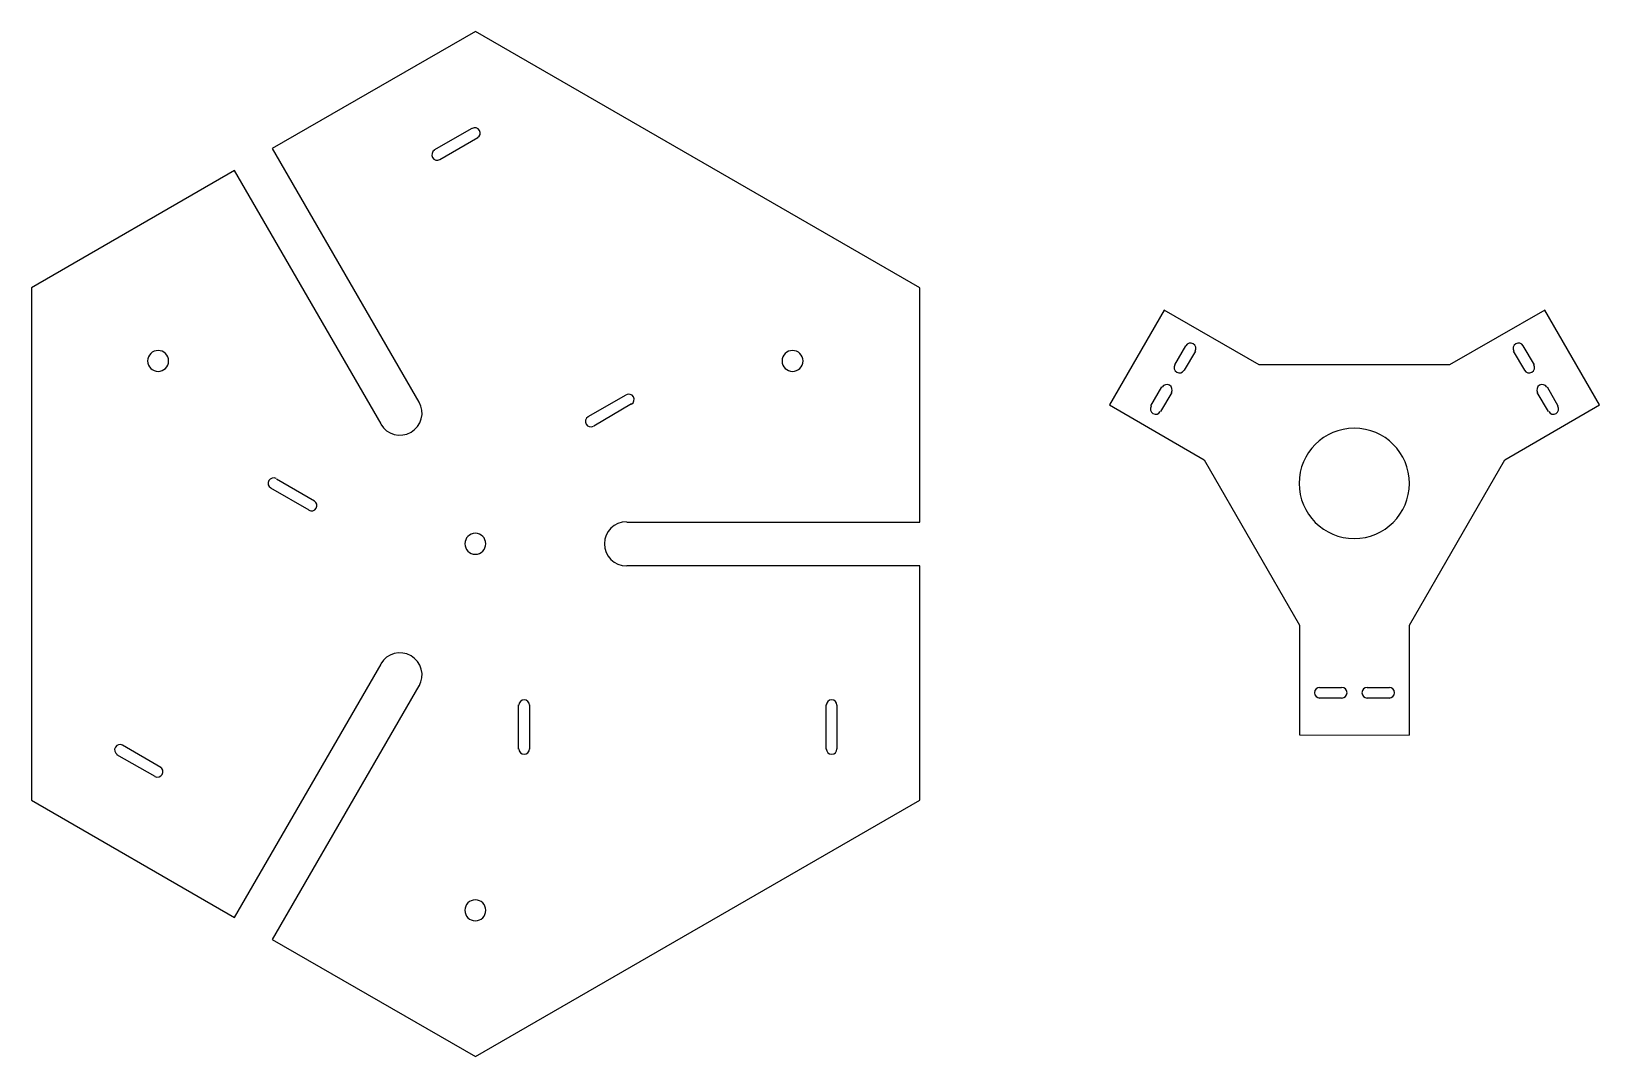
# Model space of a CAD drawing. Extents: x 25 to 239, y 37 to 177.
import ezdxf

# ---------------------------------------------------------------- set-up
doc = ezdxf.new("R2010")
doc.units = 0
doc.layers.add('servo_mount', color=7, linetype='CONTINUOUS')

msp = doc.modelspace()

# ---------------------------------------------------------------- linework, layer by layer
at = {"layer": 'servo_mount', "color": 7}
for points in [[(106.319609, 109.757174), (146.324599, 109.757174), (146.324599, 141.761178), (85.682099, 176.749678), (57.932599, 160.747671)], [(80.030602, 160.557178), (85.237606, 163.541674)], [(57.932599, 160.747671), (77.935102, 126.140171)], [(85.999599, 162.208178), (80.792606, 159.223678)], [(72.791599, 123.155671), (52.789102, 157.763174), (25.039602, 141.761178), (25.039602, 71.784174), (52.789102, 55.782174), (72.791599, 90.389674)], [(231.648554, 138.704143), (218.631054, 131.211143), (192.659554, 131.211143), (179.705554, 138.704143), (172.212554, 125.750143), (185.166554, 118.257143), (198.184057, 95.714643), (198.184057, 80.728647), (213.168872, 80.690582)], [(213.170054, 80.728647), (213.170054, 95.714643), (226.187554, 118.257143), (239.141554, 125.750143), (231.648554, 138.704143)], [(181.166054, 131.211143), (182.626554, 133.814643)], [(183.960054, 133.116143), (182.436054, 130.512643)], [(228.918054, 130.512643), (227.394054, 133.116143)], [(228.664054, 133.814643), (230.188054, 131.211143)], [(101.049109, 124.171674), (106.256092, 127.156171)], [(177.864054, 125.623143), (179.388054, 128.226643)], [(180.721554, 127.464643), (179.197554, 124.861143)], [(232.156554, 124.861143), (230.632554, 127.464643)], [(231.966054, 128.226643), (233.426554, 125.623143)], [(106.954606, 125.886178), (101.811102, 122.838174)], [(58.504099, 115.662674), (63.711102, 112.678178)], [(62.949099, 111.408178), (57.742106, 114.392674)], [(77.935102, 87.405174), (57.932599, 52.797674), (85.682099, 36.795674), (146.324599, 71.784174), (146.324599, 103.788174), (106.319609, 103.788174)], [(200.914554, 87.205647), (203.899054, 87.205647)], [(203.899054, 85.745147), (200.914554, 85.745147)], [(207.391554, 87.205647), (210.439554, 87.205647)], [(210.439554, 85.745147), (207.391554, 85.745147)], [(91.524099, 78.769174), (91.524099, 84.801671)], [(93.048102, 84.801671), (93.048102, 78.769174)], [(133.561102, 78.769174), (133.561102, 84.801671)], [(135.021606, 84.801671), (135.021606, 78.769174)], [(37.485602, 79.340674), (42.692606, 76.292674)], [(41.930602, 75.022678), (36.723602, 78.007174)]]:
    msp.add_lwpolyline(points, dxfattribs=at)
for points in [[(86.219332, 163.239935), (86.017746, 163.589231), (85.571175, 163.708986), (85.221869, 163.507418)], [(85.951897, 162.242458), (86.301184, 162.44406), (86.420918, 162.890639), (86.219332, 163.239935)], [(80.078246, 160.52285), (79.728979, 160.321216), (79.609287, 159.874628), (79.810905, 159.525352)], [(79.810905, 159.525352), (80.012524, 159.176076), (80.459104, 159.056363), (80.808391, 159.257963)], [(42.343423, 133.188674), (41.554368, 133.188717), (40.914676, 132.549113), (40.914602, 131.760055)], [(43.772106, 131.759928), (43.772106, 132.548972), (43.13247, 133.188639), (42.343423, 133.188674)], [(128.957419, 133.188674), (128.168365, 133.188717), (127.528673, 132.549113), (127.528609, 131.760055)], [(130.386102, 131.759928), (130.386102, 132.548972), (129.746474, 133.188639), (128.957419, 133.188674)], [(183.658562, 134.097732), (183.30934, 134.29945), (182.862715, 134.179889), (182.660979, 133.830678)], [(183.925664, 133.100162), (184.127366, 133.449393), (184.007784, 133.896014), (183.658562, 134.097732)], [(227.695731, 134.097833), (227.346455, 133.896214), (227.226743, 133.449634), (227.428343, 133.100348)], [(228.69323, 133.830493), (228.491596, 134.17976), (228.045007, 134.299452), (227.695731, 134.097833)], [(40.914602, 131.760055), (40.914528, 130.971011), (41.554097, 130.331291), (42.343144, 130.331171)], [(42.343144, 130.331171), (43.132199, 130.331065), (43.771954, 130.970602), (43.772106, 131.759649)], [(127.528609, 131.760055), (127.528525, 130.971011), (128.168104, 130.331291), (128.957141, 130.331171)], [(128.957141, 130.331171), (129.746195, 130.331065), (130.385951, 130.970602), (130.386102, 131.759649)], [(181.136915, 131.227058), (180.935244, 130.877812), (181.054866, 130.431204), (181.404104, 130.229518)], [(229.886318, 130.22941), (230.235614, 130.430996), (230.355369, 130.877567), (230.153801, 131.226873)], [(180.420062, 128.446235), (180.07084, 128.647953), (179.624215, 128.528393), (179.422479, 128.179181)], [(181.404104, 130.229518), (181.753343, 130.027833), (182.199954, 130.147432), (182.401658, 130.49666)], [(228.888842, 130.496845), (229.090443, 130.147558), (229.537022, 130.027823), (229.886318, 130.22941)], [(231.93173, 128.178996), (231.730096, 128.528263), (231.283507, 128.647955), (230.934231, 128.446336)], [(107.237839, 126.854442), (107.036253, 127.203738), (106.589682, 127.323493), (106.240376, 127.121925)], [(106.970404, 125.856966), (107.319691, 126.058567), (107.439426, 126.505146), (107.237839, 126.854442)], [(180.687164, 127.448666), (180.888866, 127.797897), (180.769284, 128.244518), (180.420062, 128.446235)], [(230.934231, 128.446336), (230.584955, 128.244718), (230.465243, 127.798138), (230.666843, 127.448851)], [(76.871027, 122.035508), (78.313778, 122.868142), (78.808413, 124.71268), (77.975848, 126.155467)], [(177.898415, 125.575562), (177.696744, 125.226315), (177.816366, 124.779707), (178.165604, 124.578022)], [(178.165604, 124.578022), (178.514843, 124.376336), (178.961454, 124.495936), (179.163158, 124.845163)], [(232.190842, 124.845348), (232.392443, 124.496061), (232.839022, 124.376327), (233.188318, 124.577913)], [(233.188318, 124.577913), (233.537614, 124.7795), (233.657369, 125.22607), (233.455801, 125.575377)], [(72.751015, 123.140131), (73.583717, 121.697424), (75.428279, 121.202876), (76.871027, 122.035508)], [(101.033253, 124.137353), (100.683986, 123.93572), (100.564294, 123.489131), (100.765912, 123.139855)], [(100.765912, 123.139855), (100.967531, 122.790579), (101.414111, 122.670866), (101.763398, 122.872467)], [(205.645667, 122.575143), (201.490001, 122.575341), (198.120952, 119.206779), (198.120554, 115.051113)], [(213.170054, 115.050393), (213.170054, 119.206052), (209.801326, 122.574946), (205.645667, 122.575143)], [(58.456521, 115.691817), (58.107274, 115.893487), (57.660666, 115.773865), (57.458981, 115.424627)], [(57.458981, 115.424627), (57.257295, 115.075389), (57.376895, 114.628778), (57.726122, 114.427074)], [(198.120554, 115.051113), (198.120215, 110.895447), (201.488562, 107.526236), (205.644221, 107.525643)], [(205.644221, 107.525643), (209.799887, 107.524938), (213.16926, 110.893281), (213.170054, 115.048947)], [(62.933129, 111.379064), (63.282359, 111.177362), (63.72898, 111.296945), (63.930698, 111.646166)], [(63.930698, 111.646166), (64.132416, 111.995388), (64.012855, 112.442013), (63.663644, 112.643749)], [(106.288154, 109.820674), (104.622383, 109.820841), (103.27185, 108.470641), (103.271602, 106.80487)], [(85.650416, 108.233178), (84.861372, 108.233213), (84.22168, 107.593609), (84.221606, 106.804558)], [(87.079099, 106.804424), (87.079099, 107.593475), (86.439474, 108.233139), (85.650416, 108.233178)], [(84.221606, 106.804558), (84.221532, 106.015511), (84.8611, 105.375787), (85.650148, 105.375674)], [(85.650148, 105.375674), (86.439192, 105.375561), (87.078947, 106.015102), (87.079099, 106.804149)], [(103.271602, 106.80487), (103.271355, 105.139096), (104.621491, 103.7885), (106.287261, 103.788174)], [(76.872032, 91.509277), (75.429595, 92.342468), (73.584838, 91.84862), (72.751582, 90.406226)], [(77.975281, 87.38888), (78.8084, 88.831355), (78.314465, 90.676088), (76.872032, 91.509277)], [(200.21605, 86.475505), (200.215992, 86.072213), (200.542865, 85.745226), (200.946157, 85.745147)], [(200.946373, 87.205647), (200.543081, 87.205687), (200.216108, 86.878797), (200.21605, 86.475505)], [(203.930727, 85.745147), (204.334019, 85.745106), (204.660992, 86.071996), (204.66105, 86.475288)], [(204.66105, 86.475288), (204.661108, 86.87858), (204.334236, 87.205567), (203.930944, 87.205647)], [(206.693057, 86.475505), (206.692999, 86.072213), (207.019872, 85.745226), (207.423164, 85.745147)], [(207.42338, 87.205647), (207.020088, 87.205687), (206.693115, 86.878797), (206.693057, 86.475505)], [(210.407731, 85.745147), (210.811023, 85.745106), (211.137996, 86.071996), (211.138054, 86.475288)], [(211.138054, 86.475288), (211.138112, 86.87858), (210.811239, 87.205567), (210.407947, 87.205647)], [(92.317891, 85.500174), (91.914588, 85.500192), (91.587641, 85.173283), (91.587606, 84.769991)], [(93.048102, 84.769924), (93.048102, 85.173213), (92.721183, 85.500153), (92.317891, 85.500174)], [(134.291395, 85.500174), (133.888106, 85.500192), (133.561145, 85.173283), (133.561102, 84.769991)], [(135.021606, 84.769924), (135.021606, 85.173213), (134.694687, 85.500153), (134.291395, 85.500174)], [(37.501514, 79.306313), (37.152267, 79.507984), (36.705659, 79.388362), (36.503974, 79.039124)], [(36.503974, 79.039124), (36.302288, 78.689886), (36.421888, 78.243274), (36.771115, 78.04157)], [(91.587609, 78.801001), (91.587569, 78.397709), (91.914459, 78.070736), (92.317751, 78.070678)], [(92.317751, 78.070678), (92.721043, 78.07062), (93.04803, 78.397492), (93.048109, 78.800784)], [(133.561102, 78.801001), (133.561062, 78.397709), (133.887952, 78.070736), (134.291244, 78.070678)], [(134.291244, 78.070678), (134.694536, 78.07062), (135.021523, 78.397492), (135.021602, 78.800784)], [(41.914683, 75.057039), (42.26393, 74.855368), (42.710538, 74.97499), (42.912224, 75.324228)], [(42.912224, 75.324228), (43.113909, 75.673466), (42.99431, 76.120078), (42.645082, 76.321782)], [(85.650416, 58.195174), (84.861372, 58.195213), (84.22168, 57.555613), (84.221606, 56.766562)], [(87.079099, 56.766424), (87.079099, 57.555475), (86.439474, 58.195139), (85.650416, 58.195174)], [(84.221606, 56.766562), (84.221532, 55.977511), (84.8611, 55.337787), (85.650148, 55.337674)], [(85.650148, 55.337674), (86.439192, 55.337561), (87.078947, 55.977102), (87.079099, 56.766149)]]:
    msp.add_open_spline(points, degree=3, dxfattribs=at)

doc.saveas('drawing.dxf')
